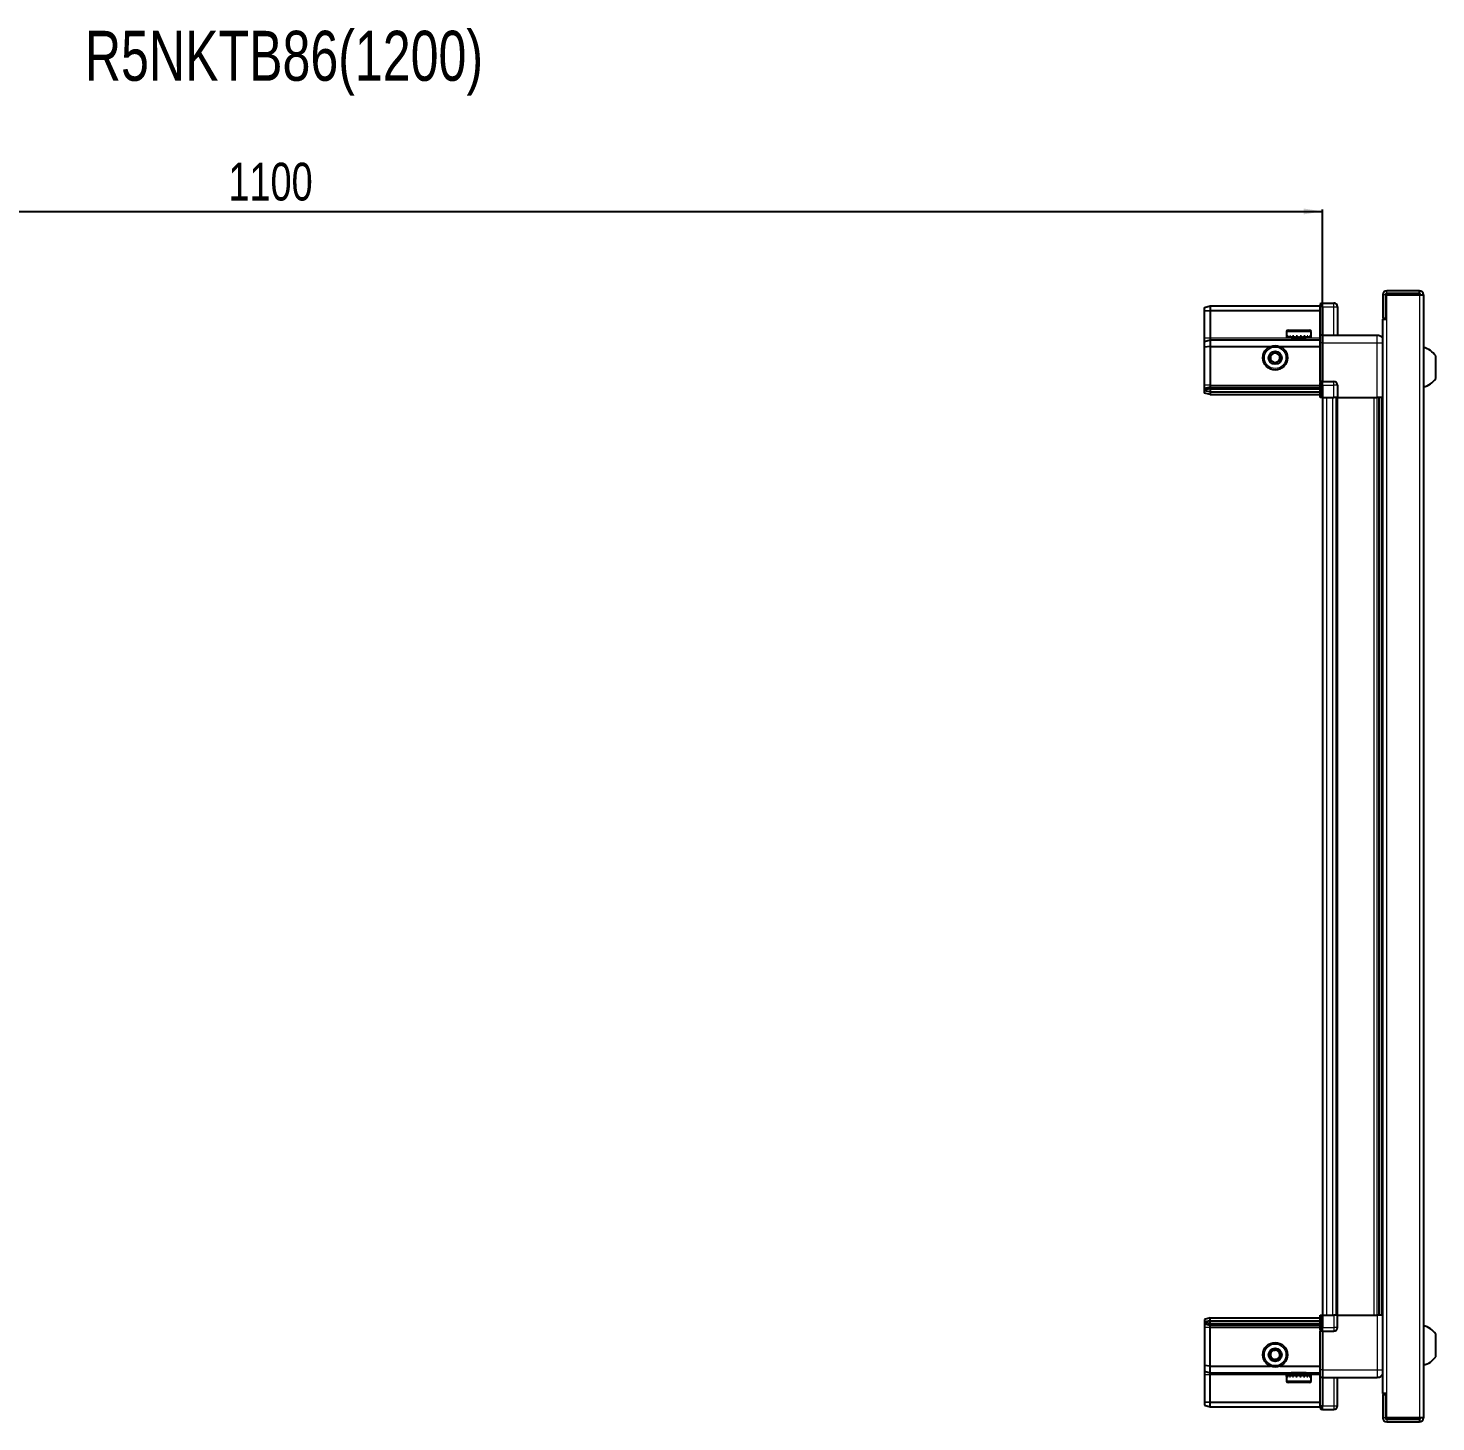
# Model space of a CAD drawing. Header units: millimetres. Extents: x 834 to 4055, y -209 to 1915.
# Drawn here: x 2324 to 3070, y 1177 to 1915 of the extents above; entities that cross this region are included whole.
import ezdxf

# ---------------------------------------------------------------- set-up
doc = ezdxf.new("R2010")
doc.units = ezdxf.units.MM
doc.layers.add('FORMAT', color=7, linetype='Continuous')
doc.styles.add('SLDTEXTSTYLE0', font='TXT', dxfattribs={"width": 0.75})
doc.dimstyles.new('SLDDIMSTYLE0', dxfattribs={"dimtxt": 20, "dimasz": 10, "dimexe": 0, "dimexo": 0.0625, "dimgap": 5, "dimtad": 2, "dimdec": 1, "dimrnd": 1e-09, "dimzin": 12, "dimdsep": 46, "dimtxsty": 'SLDTEXTSTYLE0', "dimsah": 1, "dimcen": 0.09, "dimadec": 0, "dimazin": 3, "dimtfac": 1, "dimtofl": 0, "dimtmove": 0, "dimatfit": 3, "dimfxl": 0, "dimfrac": 2, "dimtolj": 1, "dimtzin": 12, "dimarcsym": 0})

# ---------------------------------------------------------------- blocks, each defined once
blk = doc.blocks.new('_D_4')
at = {"layer": 'FORMAT'}
for p, q in [((1910.07, 1719.77), (1910.07, 1819.26)), ((3010.07, 1719.77), (3010.07, 1819.26)), ((1910.07, 1818.26), (3010.07, 1818.26))]:
    blk.add_line(p, q, dxfattribs=at)
for points in [[(1910.07, 1818.26), (1920.07, 1816.72), (1920.07, 1819.8)], [(3010.07, 1818.26), (3000.07, 1819.8), (3000.07, 1816.72)]]:
    blk.add_solid(points, dxfattribs=at)
at = {"layer": 'FORMAT', "insert": (2430.51, 1844.04), "char_height": 20, "attachment_point": 1, "style": 'SLDTEXTSTYLE0'}
blk.add_mtext('1100', dxfattribs=at)

msp = doc.modelspace()

# ---------------------------------------------------------------- linework, layer by layer
at = {"color": 7, "linetype": 'Continuous', "lineweight": 25}
for p, q in [((3061.32, 1776.26), (3044.02, 1776.26)), ((3061.32, 1774.76), (3044.02, 1774.76)), ((3061.32, 1774.76), (3061.32, 1776.26)), ((2947.42, 1767.45), (2950.42, 1768.26)), ((2947.42, 1765.6), (2947.42, 1767.45)), ((2950.42, 1768.26), (2950.42, 1765.76)), ((2950.42, 1768.26), (3008.72, 1768.26)), ((3009.59, 1769.76), (3008.72, 1769.26)), ((3009.59, 1769.76), (3008.72, 1769.26)), ((3008.72, 1769.26), (3008.72, 1767.76)), ((3008.72, 1752.96), (3008.72, 1767.76)), ((3009.92, 1769.76), (3009.59, 1769.76)), ((3009.92, 1769.76), (3009.59, 1769.76)), ((3009.92, 1769.76), (3009.92, 1769.76)), ((3009.92, 1767.76), (3009.92, 1769.76)), ((3009.92, 1769.76), (3015.92, 1769.76)), ((3009.92, 1767.76), (3009.92, 1752.96)), ((3017.92, 1767.76), (3017.92, 1752.76)), ((3041.92, 1774.16), (3041.92, 1761.76)), ((3043.42, 1774.16), (3043.42, 1761.76)), ((3043.92, 1761.26), (3043.92, 1774.16)), ((3043.92, 1774.16), (3061.32, 1774.16)), ((3061.32, 1774.16), (3063.42, 1774.16)), ((3063.42, 1774.16), (3063.42, 1179.36)), ((2947.42, 1765.6), (2950.42, 1765.76)), ((2947.42, 1751.26), (2947.42, 1765.6)), ((2950.42, 1765.76), (2950.42, 1751.26)), ((2950.42, 1765.76), (3008.72, 1765.76)), ((3041.82, 1761.26), (3041.82, 1192.26)), ((3041.82, 1761.26), (3043.92, 1761.26)), ((3041.92, 1761.76), (3043.42, 1761.76)), ((2990.92, 1754.66), (2990.92, 1751.76)), ((2991.08, 1752.26), (2990.96, 1752.26)), ((2990.96, 1752.26), (2990.96, 1751.76)), ((2991.08, 1752.26), (2991.08, 1751.76)), ((2991.83, 1752.26), (2991.49, 1752.26)), ((2991.49, 1752.26), (2991.49, 1751.76)), ((2991.72, 1755.46), (3003.12, 1755.46)), ((2991.83, 1752.26), (2991.83, 1751.76)), ((2993.12, 1752.26), (2992.6, 1752.26)), ((2992.6, 1752.26), (2992.6, 1751.76)), ((2993.12, 1752.26), (2993.12, 1751.76)), ((2994.84, 1752.26), (2994.18, 1752.26)), ((2994.18, 1752.26), (2994.18, 1751.76)), ((2994.84, 1752.26), (2994.84, 1751.76)), ((2996.81, 1752.26), (2996.08, 1752.26)), ((2996.08, 1752.26), (2996.08, 1751.76)), ((2996.51, 1752.26), (2996.51, 1751.76)), ((2996.81, 1752.26), (2996.81, 1751.76)), ((2998.84, 1752.26), (2998.11, 1752.26)), ((2998.11, 1752.26), (2998.11, 1751.76)), ((2998.38, 1752.26), (2998.38, 1751.76)), ((2998.84, 1752.26), (2998.84, 1751.76)), ((3000.73, 1752.26), (3000.08, 1752.26)), ((3000.08, 1752.26), (3000.08, 1751.76)), ((3000.73, 1752.26), (3000.73, 1751.76)), ((3002.3, 1752.26), (3001.78, 1752.26)), ((3001.78, 1752.26), (3001.78, 1751.76)), ((3002.3, 1752.26), (3002.3, 1751.76)), ((3003.39, 1752.26), (3003.06, 1752.26)), ((3003.06, 1752.26), (3003.06, 1751.76)), ((3003.39, 1752.26), (3003.39, 1751.76)), ((3003.89, 1752.26), (3003.78, 1752.26)), ((3003.78, 1752.26), (3003.78, 1751.76)), ((3003.89, 1752.26), (3003.89, 1751.76)), ((3003.92, 1751.76), (3003.92, 1754.66)), ((3008.72, 1752.76), (3008.72, 1752.96)), ((3009.92, 1752.76), (3008.72, 1752.76)), ((3008.72, 1748.76), (3008.72, 1752.76)), ((3009.92, 1752.96), (3009.92, 1752.76)), ((3009.92, 1752.76), (3009.92, 1748.76)), ((3009.92, 1752.76), (3038.92, 1752.76)), ((2947.42, 1749.45), (2947.42, 1751.26)), ((2947.42, 1749.45), (2950.42, 1750.26)), ((2947.42, 1746.42), (2947.42, 1749.45)), ((2950.42, 1746.76), (2947.42, 1746.42)), ((2947.42, 1726.26), (2947.42, 1746.42)), ((2950.42, 1751.26), (2950.42, 1750.26)), ((2950.42, 1750.26), (2950.42, 1746.76)), ((2950.42, 1750.26), (3008.72, 1750.26)), ((2950.42, 1746.76), (2950.42, 1726.26)), ((2950.42, 1746.76), (2982.42, 1746.76)), ((2987.42, 1746.76), (3008.72, 1746.76)), ((2990.92, 1751.76), (2990.96, 1751.76)), ((2990.96, 1751.76), (2991.08, 1751.76)), ((2991.08, 1751.76), (2991.49, 1751.76)), ((2991.49, 1751.76), (2991.83, 1751.76)), ((2991.83, 1751.76), (2992.6, 1751.76)), ((2992.6, 1751.76), (2993.12, 1751.76)), ((2993.02, 1751.76), (2993.02, 1751.66)), ((2993.02, 1751.66), (3001.82, 1751.66)), ((2993.12, 1751.76), (2994.18, 1751.76)), ((2993.42, 1751.26), (2994.11, 1750.77)), ((2993.42, 1751.26), (3001.42, 1751.26)), ((2994.11, 1750.77), (2993.42, 1750.29)), ((2993.42, 1750.29), (2993.42, 1750.26)), ((2993.42, 1750.29), (3001.42, 1750.29)), ((2994.11, 1750.77), (3000.73, 1750.77)), ((2994.18, 1751.76), (2994.84, 1751.76)), ((2994.84, 1751.76), (2996.08, 1751.76)), ((2996.08, 1751.76), (2996.51, 1751.76)), ((2996.81, 1751.76), (2998.11, 1751.76)), ((2998.38, 1751.76), (2998.84, 1751.76)), ((2998.84, 1751.76), (3000.08, 1751.76)), ((3000.08, 1751.76), (3000.73, 1751.76)), ((3000.73, 1751.76), (3001.78, 1751.76)), ((3000.73, 1750.77), (3001.42, 1751.26)), ((3001.42, 1750.29), (3000.73, 1750.77)), ((3001.42, 1750.26), (3001.42, 1750.29)), ((3001.78, 1751.76), (3002.3, 1751.76)), ((3001.82, 1751.66), (3001.82, 1751.76)), ((3002.3, 1751.76), (3003.06, 1751.76)), ((3003.06, 1751.76), (3003.39, 1751.76)), ((3003.39, 1751.76), (3003.78, 1751.76)), ((3003.78, 1751.76), (3003.89, 1751.76)), ((3003.89, 1751.76), (3003.92, 1751.76)), ((3008.72, 1728.46), (3008.72, 1748.76)), ((3009.92, 1748.76), (3009.92, 1728.46)), ((3070.02, 1729.76), (3070.02, 1741.76)), ((2947.42, 1724.45), (2947.42, 1726.26)), ((2950.42, 1725.26), (2947.42, 1724.45)), ((2947.42, 1723.71), (2947.42, 1724.45)), ((2950.42, 1724.26), (2947.42, 1723.71)), ((2947.42, 1723.21), (2947.42, 1723.71)), ((2950.42, 1722.76), (2947.42, 1723.21)), ((2947.42, 1722.06), (2947.42, 1723.21)), ((2950.42, 1726.26), (2950.42, 1725.26)), ((2950.42, 1725.26), (2950.42, 1724.26)), ((2950.42, 1725.26), (3008.72, 1725.26)), ((2950.42, 1724.26), (3008.72, 1724.26)), ((2950.42, 1724.26), (2950.42, 1722.76)), ((2950.42, 1722.76), (2950.42, 1721.26)), ((2950.42, 1722.76), (3008.72, 1722.76)), ((3008.72, 1728.26), (3008.72, 1728.46)), ((3009.92, 1728.26), (3008.72, 1728.26)), ((3008.72, 1728.26), (3008.72, 1727.58)), ((3008.72, 1719.76), (3008.72, 1727.58)), ((3009.59, 1726.26), (3009.59, 1719.76)), ((3009.92, 1728.46), (3009.92, 1728.26)), ((3009.92, 1726.26), (3009.92, 1728.26)), ((3009.92, 1726.26), (3009.92, 1728.26)), ((3009.92, 1728.26), (3015.92, 1728.26)), ((3009.92, 1726.26), (3009.92, 1719.76)), ((3017.92, 1726.26), (3017.92, 1719.76)), ((2950.42, 1721.26), (2947.42, 1722.06)), ((2950.42, 1721.26), (3008.72, 1721.26)), ((3009.59, 1719.76), (3008.72, 1719.76)), ((3009.92, 1719.76), (3009.59, 1719.76)), ((3009.92, 1719.76), (3015.92, 1719.76)), ((3010.07, 1719.76), (3010.07, 1233.76)), ((3017.92, 1719.76), (3015.92, 1719.76)), ((3017.27, 1719.76), (3017.27, 1233.76)), ((3017.92, 1719.76), (3038.92, 1719.76)), ((3039.94, 1233.76), (3039.94, 1719.76)), ((3039.98, 1233.76), (3039.98, 1719.76)), ((3041.77, 1719.76), (3041.77, 1233.76)), ((2950.42, 1232.26), (2947.42, 1231.45)), ((2947.42, 1231.45), (2947.42, 1230.3)), ((2950.42, 1230.76), (2947.42, 1230.3)), ((2947.42, 1230.3), (2947.42, 1229.8)), ((2950.42, 1230.76), (2950.42, 1232.26)), ((2950.42, 1232.26), (3008.72, 1232.26)), ((2950.42, 1229.26), (2950.42, 1230.76)), ((2950.42, 1230.76), (3008.72, 1230.76)), ((3008.72, 1225.93), (3008.72, 1233.76)), ((3008.72, 1233.76), (3009.59, 1233.76)), ((3009.59, 1233.76), (3009.59, 1233.76)), ((3009.59, 1233.76), (3009.59, 1227.26)), ((3009.92, 1233.76), (3009.59, 1233.76)), ((3009.92, 1233.76), (3009.92, 1227.26)), ((3009.92, 1233.76), (3009.92, 1233.76)), ((3009.92, 1233.76), (3015.92, 1233.76)), ((3009.92, 1233.76), (3009.92, 1227.26)), ((3017.92, 1233.76), (3015.92, 1233.76)), ((3017.92, 1227.26), (3017.92, 1233.76)), ((3017.92, 1233.76), (3038.92, 1233.76)), ((2950.42, 1229.26), (2947.42, 1229.8)), ((2947.42, 1229.8), (2947.42, 1229.06)), ((2950.42, 1228.26), (2947.42, 1229.06)), ((2947.42, 1229.06), (2947.42, 1227.26)), ((2947.42, 1227.26), (2947.42, 1207.09)), ((2950.42, 1229.26), (3008.72, 1229.26)), ((2950.42, 1228.26), (2950.42, 1229.26)), ((2950.42, 1228.26), (3008.72, 1228.26)), ((2950.42, 1227.26), (2950.42, 1228.26)), ((2950.42, 1206.76), (2950.42, 1227.26)), ((3008.72, 1225.93), (3008.72, 1225.26)), ((3009.92, 1225.26), (3008.72, 1225.26)), ((3008.72, 1225.06), (3008.72, 1225.26)), ((3008.72, 1204.76), (3008.72, 1225.06)), ((3009.92, 1225.26), (3009.92, 1227.26)), ((3009.92, 1225.26), (3009.92, 1225.06)), ((3009.92, 1225.26), (3015.92, 1225.26)), ((3009.92, 1225.06), (3009.92, 1204.76)), ((3070.02, 1211.76), (3070.02, 1223.76)), ((2950.42, 1206.76), (2947.42, 1207.09)), ((2947.42, 1207.09), (2947.42, 1204.06)), ((2947.42, 1204.06), (2950.42, 1203.26)), ((2947.42, 1204.06), (2947.42, 1202.26)), ((2947.42, 1202.26), (2947.42, 1187.91)), ((2950.42, 1206.76), (2982.42, 1206.76)), ((2950.42, 1203.26), (2950.42, 1206.76)), ((2950.42, 1203.26), (3008.72, 1203.26)), ((2950.42, 1202.26), (2950.42, 1203.26)), ((2950.42, 1187.76), (2950.42, 1202.26)), ((2987.42, 1206.76), (3008.72, 1206.76)), ((2990.92, 1201.76), (2990.92, 1198.86)), ((2990.94, 1201.76), (2990.92, 1201.76)), ((2990.94, 1201.26), (2990.94, 1201.76)), ((2991.04, 1201.76), (2990.94, 1201.76)), ((2990.94, 1201.26), (2991.04, 1201.26)), ((2991.04, 1201.26), (2991.04, 1201.76)), ((2991.41, 1201.76), (2991.04, 1201.76)), ((2991.41, 1201.26), (2991.41, 1201.76)), ((2991.73, 1201.76), (2991.41, 1201.76)), ((2991.41, 1201.26), (2991.73, 1201.26)), ((2991.73, 1201.26), (2991.73, 1201.76)), ((2992.47, 1201.76), (2991.73, 1201.76)), ((2992.47, 1201.26), (2992.47, 1201.76)), ((2992.97, 1201.76), (2992.47, 1201.76)), ((2992.47, 1201.26), (2992.97, 1201.26)), ((2992.97, 1201.26), (2992.97, 1201.76)), ((2994.01, 1201.76), (2992.97, 1201.76)), ((2993.02, 1201.86), (2993.02, 1201.76)), ((3001.82, 1201.86), (2993.02, 1201.86)), ((2993.42, 1203.26), (2993.42, 1203.22)), ((2993.42, 1203.22), (2994.11, 1202.74)), ((3001.42, 1203.22), (2993.42, 1203.22)), ((2994.11, 1202.74), (2993.42, 1202.26)), ((3001.42, 1202.26), (2993.42, 1202.26)), ((2994.01, 1201.26), (2994.01, 1201.76)), ((2994.66, 1201.76), (2994.01, 1201.76)), ((2994.01, 1201.26), (2994.66, 1201.26)), ((3000.73, 1202.74), (2994.11, 1202.74)), ((2994.66, 1201.26), (2994.66, 1201.76)), ((2995.89, 1201.76), (2994.66, 1201.76)), ((2995.89, 1201.26), (2995.89, 1201.76)), ((2996.38, 1201.76), (2995.89, 1201.76)), ((2995.89, 1201.26), (2996.61, 1201.26)), ((2996.38, 1201.26), (2996.38, 1201.76)), ((2996.61, 1201.26), (2996.61, 1201.76)), ((2997.91, 1201.76), (2996.61, 1201.76)), ((2997.91, 1201.26), (2997.91, 1201.76)), ((2997.91, 1201.26), (2998.64, 1201.26)), ((2998.25, 1201.26), (2998.25, 1201.76)), ((2998.64, 1201.76), (2998.25, 1201.76)), ((2998.64, 1201.26), (2998.64, 1201.76)), ((2999.89, 1201.76), (2998.64, 1201.76)), ((2999.89, 1201.26), (2999.89, 1201.76)), ((3000.56, 1201.76), (2999.89, 1201.76)), ((2999.89, 1201.26), (3000.56, 1201.26)), ((3000.56, 1201.26), (3000.56, 1201.76)), ((3001.63, 1201.76), (3000.56, 1201.76)), ((3000.73, 1202.74), (3001.42, 1203.22)), ((3001.42, 1202.26), (3000.73, 1202.74)), ((3001.42, 1203.22), (3001.42, 1203.26)), ((3001.63, 1201.26), (3001.63, 1201.76)), ((3002.16, 1201.76), (3001.63, 1201.76)), ((3001.63, 1201.26), (3002.16, 1201.26)), ((3001.82, 1201.76), (3001.82, 1201.86)), ((3002.16, 1201.26), (3002.16, 1201.76)), ((3002.95, 1201.76), (3002.16, 1201.76)), ((3002.95, 1201.26), (3002.95, 1201.76)), ((3003.3, 1201.76), (3002.95, 1201.76)), ((3002.95, 1201.26), (3003.3, 1201.26)), ((3003.3, 1201.26), (3003.3, 1201.76)), ((3003.74, 1201.76), (3003.3, 1201.76)), ((3003.74, 1201.26), (3003.74, 1201.76)), ((3003.87, 1201.76), (3003.74, 1201.76)), ((3003.74, 1201.26), (3003.87, 1201.26)), ((3003.87, 1201.26), (3003.87, 1201.76)), ((3003.92, 1201.76), (3003.87, 1201.76)), ((3003.92, 1198.86), (3003.92, 1201.76)), ((3008.72, 1200.76), (3008.72, 1204.76)), ((3009.92, 1200.76), (3008.72, 1200.76)), ((3008.72, 1200.56), (3008.72, 1200.76)), ((3008.72, 1185.76), (3008.72, 1200.56)), ((3009.92, 1204.76), (3009.92, 1200.76)), ((3009.92, 1200.76), (3009.92, 1200.56)), ((3009.92, 1200.76), (3038.92, 1200.76)), ((3009.92, 1200.56), (3009.92, 1185.76)), ((3009.92, 1200.56), (3009.92, 1185.76)), ((3017.92, 1185.76), (3017.92, 1200.76)), ((3003.12, 1198.06), (2991.72, 1198.06)), ((2947.42, 1187.91), (2950.42, 1187.76)), ((2947.42, 1187.91), (2947.42, 1186.06)), ((2947.42, 1186.06), (2950.42, 1185.26)), ((2950.42, 1187.76), (3008.72, 1187.76)), ((2950.42, 1185.26), (2950.42, 1187.76)), ((3008.72, 1185.76), (3008.72, 1184.26)), ((3009.92, 1183.76), (3009.92, 1185.76)), ((3043.92, 1192.26), (3041.82, 1192.26)), ((3041.92, 1191.76), (3043.42, 1191.76)), ((3041.92, 1191.76), (3041.92, 1179.36)), ((3043.42, 1191.76), (3043.42, 1179.36)), ((3043.92, 1179.36), (3043.92, 1192.26)), ((2950.42, 1185.26), (3008.72, 1185.26)), ((3008.72, 1184.26), (3009.59, 1183.76)), ((3009.92, 1183.76), (3009.59, 1183.76)), ((3009.92, 1183.76), (3015.92, 1183.76)), ((3061.32, 1179.36), (3043.92, 1179.36)), ((3044.02, 1178.76), (3061.32, 1178.76)), ((3063.42, 1179.36), (3061.32, 1179.36)), ((3061.32, 1178.76), (3061.32, 1177.26)), ((3044.02, 1177.26), (3061.32, 1177.26))]:
    msp.add_line(p, q, dxfattribs=at)
at = {"color": 8, "linetype": 'Continuous', "lineweight": 18}
for p, q in [((3044.02, 1774.76), (3044.02, 1776.26)), ((3009.92, 1767.76), (3008.72, 1767.76)), ((3009.92, 1767.76), (3015.92, 1767.76)), ((3015.92, 1767.76), (3015.92, 1769.76)), ((3015.92, 1752.76), (3015.92, 1767.76)), ((3015.92, 1767.76), (3017.92, 1767.76)), ((3043.42, 1774.16), (3041.92, 1774.16)), ((3061.32, 1774.16), (3061.32, 1179.36)), ((3043.92, 1761.26), (3043.92, 1192.26)), ((2990.92, 1754.66), (3003.92, 1754.66)), ((3008.72, 1752.96), (3009.92, 1752.96)), ((2947.42, 1751.26), (2950.42, 1751.26)), ((2950.42, 1751.26), (2993.42, 1751.26)), ((3001.42, 1751.26), (3008.72, 1751.26)), ((3009.92, 1748.76), (3008.72, 1748.76)), ((3009.92, 1748.76), (3038.92, 1748.76)), ((3038.92, 1719.76), (3038.92, 1748.76)), ((2950.42, 1726.26), (2947.42, 1726.26)), ((2950.42, 1726.26), (3008.72, 1726.26)), ((3008.72, 1728.46), (3009.92, 1728.46)), ((3009.92, 1726.26), (3009.59, 1726.26)), ((3009.92, 1726.26), (3015.92, 1726.26)), ((3015.92, 1726.26), (3015.92, 1728.26)), ((3015.92, 1719.76), (3015.92, 1726.26)), ((3017.92, 1726.26), (3015.92, 1726.26)), ((3012.07, 1719.76), (3012.07, 1233.76)), ((3015.27, 1719.76), (3015.27, 1233.76)), ((3017.92, 1719.76), (3017.92, 1233.76)), ((3037.32, 1233.76), (3037.32, 1719.76)), ((3038.74, 1719.76), (3038.74, 1233.76)), ((3041.18, 1233.76), (3041.18, 1719.76)), ((3009.92, 1233.76), (3009.59, 1233.76)), ((3015.92, 1233.76), (3015.92, 1227.26)), ((3038.92, 1233.76), (3038.92, 1204.76)), ((2950.42, 1227.26), (2947.42, 1227.26)), ((2950.42, 1227.26), (3008.72, 1227.26)), ((3009.92, 1225.06), (3008.72, 1225.06)), ((3009.92, 1227.26), (3009.59, 1227.26)), ((3009.92, 1227.26), (3015.92, 1227.26)), ((3017.92, 1227.26), (3015.92, 1227.26)), ((3015.92, 1227.26), (3015.92, 1225.26)), ((2947.42, 1202.26), (2950.42, 1202.26)), ((2950.42, 1202.26), (2993.42, 1202.26)), ((3001.42, 1202.26), (3008.72, 1202.26)), ((3009.92, 1204.76), (3008.72, 1204.76)), ((3009.92, 1200.56), (3008.72, 1200.56)), ((3009.92, 1204.76), (3038.92, 1204.76)), ((3015.92, 1200.76), (3015.92, 1185.76)), ((3003.92, 1198.86), (2990.92, 1198.86)), ((3009.92, 1185.76), (3008.72, 1185.76)), ((3009.92, 1185.76), (3015.92, 1185.76)), ((3015.92, 1185.76), (3017.92, 1185.76)), ((3015.92, 1185.76), (3015.92, 1183.76)), ((3043.42, 1179.36), (3041.92, 1179.36)), ((3044.02, 1178.76), (3044.02, 1177.26))]:
    msp.add_line(p, q, dxfattribs=at)
at = {"color": 7, "linetype": 'Continuous', "lineweight": 25}
for centre, radius in [((2984.92, 1740.76), 6.5), ((2984.92, 1740.76), 3.46), ((2984.92, 1212.76), 6.5), ((2984.92, 1212.76), 3.46)]:
    msp.add_circle(centre, radius, dxfattribs=at)
at = {"color": 8, "linetype": 'Continuous', "lineweight": 18}
for centre in [(2984.92, 1740.76), (2984.92, 1212.76)]:
    msp.add_circle(centre, 5.7, dxfattribs=at)
at = {"color": 7, "linetype": 'Continuous', "lineweight": 25}
for centre, radius, start, end in [((3044.02, 1774.16), 2.1, 90, 180), ((3044.02, 1774.16), 0.6, 90, 180), ((3061.32, 1774.16), 2.1, 0, 90), ((3061.32, 1774.16), 0.6, 0, 90), ((3015.92, 1767.76), 2, 0, 90), ((2991.72, 1754.66), 0.8, 90, 180), ((3003.12, 1754.66), 0.8, 0, 90), ((2993.02, 1751.26), 0.4, 0, 90), ((3001.82, 1751.26), 0.4, 90, 180), ((3060.4, 1734.73), 11.91, 36.1266, 75.29965), ((2984.92, 1740.76), 2.5, 120.74103, 180.74103), ((2984.92, 1740.76), 2.5, 180.74103, 240.74103), ((2984.92, 1740.76), 2.5, 60.74103, 120.74103), ((2984.92, 1740.76), 2.5, 240.74103, 300.74103), ((2984.92, 1740.76), 2.5, 0.74103, 60.74103), ((2984.92, 1740.76), 2.5, 300.74103, 0.74103), ((3060.4, 1736.78), 11.91, 284.70035, 323.8734), ((3015.92, 1726.26), 2, 0, 90), ((3015.92, 1227.26), 2, 270, 0), ((3060.4, 1216.73), 11.91, 36.1266, 75.29965), ((2984.92, 1212.76), 2.5, 155.91157, 215.91157), ((2984.92, 1212.76), 2.5, 95.91157, 155.91157), ((2984.92, 1212.76), 2.5, 215.91157, 275.91157), ((2984.92, 1212.76), 2.5, 35.91157, 95.91157), ((2984.92, 1212.76), 2.5, 275.91157, 335.91157), ((2984.92, 1212.76), 2.5, 335.91157, 35.91157), ((3060.4, 1218.78), 11.91, 284.70035, 323.8734), ((2993.02, 1202.26), 0.4, 270, 0), ((3001.82, 1202.26), 0.4, 180, 270), ((2991.72, 1198.86), 0.8, 180, 270), ((3003.12, 1198.86), 0.8, 270, 0), ((3015.92, 1185.76), 2, 270, 0), ((3044.02, 1179.36), 2.1, 180, 270), ((3044.02, 1179.36), 0.6, 180, 270), ((3061.32, 1179.36), 2.1, 270, 0), ((3061.32, 1179.36), 0.6, 270, 0)]:
    msp.add_arc(centre, radius, start, end, dxfattribs=at)
for centre, start_param, end_param in [((3006.12, 1726.26), 0, 0.722734), ((3006.12, 1227.26), 5.560451, 6.283185)]:
    msp.add_ellipse(centre, major_axis=(3.46, 0), ratio=0.57735, start_param=start_param, end_param=end_param, dxfattribs=at)
for points, knots in [([(3038.92, 1752.76), (3039.36, 1752.71), (3040.04, 1752.64), (3040.85, 1752.2), (3041.41, 1751.76), (3041.68, 1751.39), (3041.82, 1751.21)], [0, 0, 0, 0, 0.384298, 0.591173, 0.802437, 1, 1, 1, 1]), ([(2982.4, 1742.17), (2982.84, 1742.43), (2983.67, 1742.92), (2984.5, 1743.42), (2984.88, 1743.64)], [0, 0, 0, 0, 0.5346859, 1, 1, 1, 1]), ([(2982.44, 1739.28), (2982.44, 1739.41), (2982.43, 1740), (2982.42, 1741), (2982.41, 1741.82), (2982.4, 1742.17)], [0, 0, 0, 0, 0.133125, 0.637099, 1, 1, 1, 1]), ([(2984.96, 1737.87), (2984.51, 1738.12), (2983.67, 1738.59), (2982.83, 1739.06), (2982.44, 1739.28)], [0, 0, 0, 0, 0.534686, 1, 1, 1, 1]), ([(2984.88, 1743.64), (2985.33, 1743.39), (2986.17, 1742.92), (2987.01, 1742.45), (2987.4, 1742.23)], [0, 0, 0, 0, 0.534686, 1, 1, 1, 1]), ([(2987.44, 1739.35), (2986.99, 1739.08), (2986.17, 1738.59), (2985.34, 1738.1), (2984.96, 1737.87)], [0, 0, 0, 0, 0.534686, 1, 1, 1, 1]), ([(2987.4, 1742.23), (2987.4, 1741.89), (2987.42, 1741.06), (2987.43, 1740.07), (2987.44, 1739.47), (2987.44, 1739.35)], [0, 0, 0, 0, 0.3629006, 0.8668753, 1, 1, 1, 1]), ([(3041.77, 1719.76), (3041.73, 1719.76), (3041.51, 1719.76), (3040.79, 1719.76), (3039.83, 1719.76), (3039.18, 1719.76), (3038.92, 1719.76)], [0, 0, 0, 0, 0.071707, 0.420979, 0.770251, 1, 1, 1, 1]), ([(3041.77, 1233.76), (3041.73, 1233.76), (3041.51, 1233.76), (3040.79, 1233.76), (3039.83, 1233.76), (3039.18, 1233.76), (3038.92, 1233.76)], [0, 0, 0, 0, 0.071707, 0.420979, 0.770251, 1, 1, 1, 1]), ([(2983.23, 1215.1), (2983.57, 1215.13), (2984.39, 1215.22), (2985.38, 1215.32), (2985.97, 1215.38), (2986.1, 1215.39)], [0, 0, 0, 0, 0.362901, 0.866875, 1, 1, 1, 1]), ([(2986.1, 1215.39), (2986.4, 1214.97), (2986.97, 1214.19), (2987.53, 1213.42), (2987.79, 1213.05)], [0, 0, 0, 0, 0.5346859, 1, 1, 1, 1]), ([(2982.05, 1212.46), (2982.26, 1212.93), (2982.65, 1213.81), (2983.04, 1214.69), (2983.23, 1215.1)], [0, 0, 0, 0, 0.534686, 1, 1, 1, 1]), ([(2983.74, 1210.12), (2983.44, 1210.54), (2982.87, 1211.32), (2982.31, 1212.1), (2982.05, 1212.46)], [0, 0, 0, 0, 0.534686, 1, 1, 1, 1]), ([(2986.61, 1210.42), (2986.49, 1210.41), (2985.89, 1210.34), (2984.9, 1210.24), (2984.08, 1210.16), (2983.74, 1210.12)], [0, 0, 0, 0, 0.133125, 0.637099, 1, 1, 1, 1]), ([(2987.79, 1213.05), (2987.58, 1212.58), (2987.19, 1211.7), (2986.79, 1210.83), (2986.61, 1210.42)], [0, 0, 0, 0, 0.534686, 1, 1, 1, 1]), ([(3038.92, 1200.76), (3039.36, 1200.8), (3040.04, 1200.88), (3040.85, 1201.31), (3041.41, 1201.75), (3041.68, 1202.12), (3041.82, 1202.31)], [0, 0, 0, 0, 0.384298, 0.591173, 0.802437, 1, 1, 1, 1])]:
    msp.add_open_spline(points, degree=3, knots=knots, dxfattribs=at)
at = {"color": 8, "linetype": 'Continuous', "lineweight": 18}
for points in [[(3038.92, 1748.76), (3038.92, 1749.28), (3038.92, 1750.33), (3038.92, 1751.65), (3038.92, 1752.58), (3038.92, 1752.7), (3038.92, 1752.76)], [(3038.92, 1204.76), (3038.92, 1204.23), (3038.92, 1203.18), (3038.92, 1201.86), (3038.92, 1200.94), (3038.92, 1200.82), (3038.92, 1200.76)]]:
    msp.add_open_spline(points, degree=3, dxfattribs=at)
for points, knots in [([(3038.92, 1748.76), (3039.36, 1748.76), (3040.04, 1748.76), (3040.85, 1748.76), (3041.41, 1748.76), (3041.68, 1748.76), (3041.82, 1748.76)], [0, 0, 0, 0, 0.384298, 0.591173, 0.802437, 1, 1, 1, 1]), ([(3038.92, 1204.76), (3039.36, 1204.76), (3040.04, 1204.76), (3040.85, 1204.76), (3041.41, 1204.76), (3041.68, 1204.76), (3041.82, 1204.76)], [0, 0, 0, 0, 0.3842982, 0.5911726, 0.8024372, 1, 1, 1, 1])]:
    msp.add_open_spline(points, degree=3, knots=knots, dxfattribs=at)

# ---------------------------------------------------------------- texts
at = {"layer": 'FORMAT', "insert": (2354.47, 1913.91), "char_height": 26.4583, "attachment_point": 1, "style": 'SLDTEXTSTYLE0'}
msp.add_mtext('R5NKTB86(1200)', dxfattribs=at)

# ---------------------------------------------------------------- dimensions: what is measured, and where the dimension line sits
at = {"layer": 'FORMAT'}
dim = msp.add_linear_dim(base=(3010.07, 1818.26), p1=(1910.07, 1719.76), p2=(3010.07, 1719.76), angle=0, dimstyle='SLDDIMSTYLE0', dxfattribs=at)
dim.commit()
dim.dimension.update_dxf_attribs({"geometry": '_D_4', "text_midpoint": (2460.07, 1818.26), "dimtype": 160})

doc.saveas('drawing.dxf')
